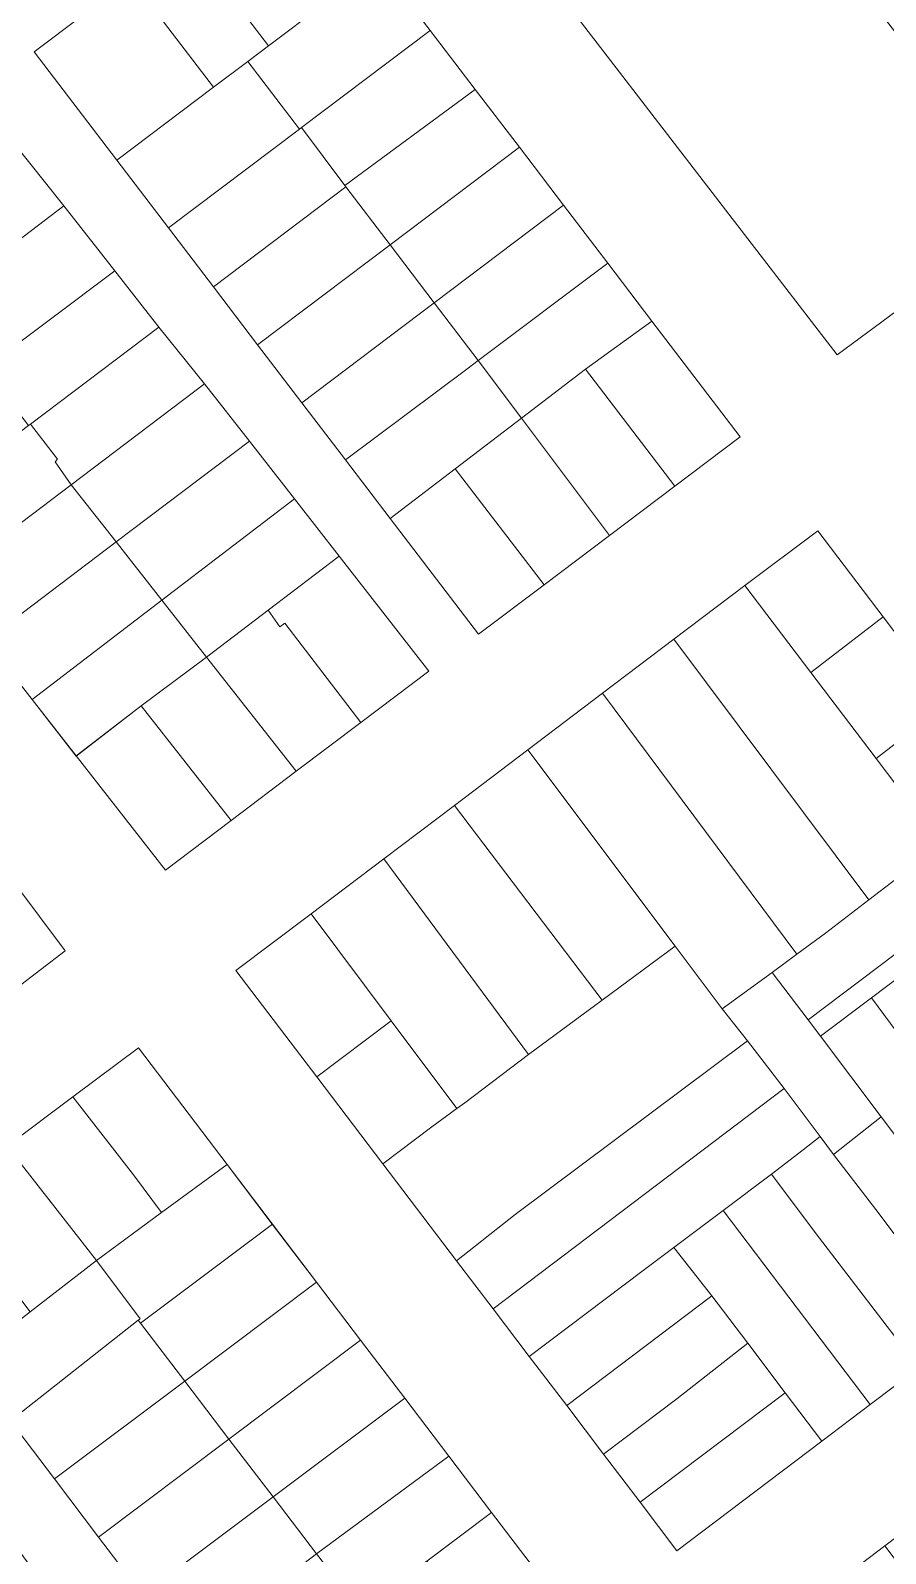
# Model space of a CAD drawing. Header units: metres. Extents: x 3873 to 16340, y -5213 to 3289.
# Drawn here: x 4585.8 to 4726.7, y 1346.9 to 1597.6 of the extents above; entities that cross this region are included whole.
import ezdxf

# ---------------------------------------------------------------- set-up
doc = ezdxf.new("R2010")
doc.units = ezdxf.units.M
doc.layers.add('CONTEXTO-MANZANAS', color=8, linetype='Continuous', lineweight=0, plot=False)
doc.layers.add('CONTEXTO-PARCELAS', color=9, linetype='Continuous', lineweight=0, plot=False)

msp = doc.modelspace()

# ---------------------------------------------------------------- linework, layer by layer
at = {"layer": 'CONTEXTO-MANZANAS'}
for points in [[(4677.66, 1663.1), (4709.81, 1686.91), (4719.32, 1694.23), (4741.51, 1711.31), (4759.81, 1687.54), (4767.13, 1678.03), (4774.45, 1668.52), (4781.77, 1659.01), (4789.08, 1649.5), (4796.4, 1639.99), (4814.7, 1616.22), (4792.51, 1599.14), (4783.01, 1591.82), (4750.88, 1568.01), (4718.72, 1544.23), (4645.5, 1639.32), (4677.66, 1663.1)], [(4643.16, 1608.79), (4651.66, 1597.63), (4659.07, 1587.95), (4666.35, 1578.41), (4673.63, 1568.88), (4680.91, 1559.32), (4688.19, 1549.79), (4702.75, 1530.73), (4691.97, 1522.6), (4681.19, 1514.48), (4670.41, 1506.35), (4659.63, 1498.23), (4645.07, 1517.29), (4637.69, 1526.95), (4630.5, 1536.35), (4623.22, 1545.91), (4615.94, 1555.45), (4608.53, 1565.13), (4600.03, 1576.29), (4586.41, 1594.13), (4602.35, 1606.13)], [(4576.82, 1586.88), (4591.28, 1568.79), (4599.69, 1558.07), (4606.97, 1548.79), (4614.5, 1539.45), (4621.88, 1530.01), (4629.28, 1520.54), (4636.66, 1511.1), (4651.44, 1492.16), (4640.25, 1483.73), (4629.6, 1475.7), (4618.85, 1467.57), (4608.07, 1459.41), (4593.35, 1478.2), (4586.07, 1487.51), (4578.44, 1497.23)], [(4732.16, 1377.45), (4724.16, 1371.41), (4716.19, 1365.38), (4692.32, 1347.35), (4686.25, 1355.32), (4680.19, 1363.26), (4674.16, 1371.23), (4667.97, 1379.32), (4662.03, 1387.16), (4656, 1395.1), (4643.88, 1411.04), (4632.99, 1425.35), (4619.66, 1442.85), (4632.03, 1452.2), (4644.03, 1461.26), (4655.66, 1470.07), (4667.75, 1479.23), (4680.07, 1488.54), (4691.82, 1497.45), (4703.5, 1506.29), (4715.53, 1515.26)], [(4715.53, 1515.26), (4726.28, 1501.08), (4737.02, 1486.92)], [(4574.53, 1468.7), (4591.53, 1446.13), (4583.53, 1439.98)], [(4522.91, 1338.76), (4508.12, 1358.63), (4518.91, 1366.76), (4529.7, 1374.88), (4540.5, 1382.95), (4551.32, 1391.04), (4560.35, 1397.79), (4571.16, 1405.88), (4581.97, 1413.98), (4592.78, 1422.07), (4603.6, 1430.16), (4618.21, 1410.91), (4625.65, 1401.13), (4632.94, 1391.57), (4640.19, 1382.04), (4647.47, 1372.48), (4654.75, 1362.91), (4661.78, 1353.66), (4675.91, 1335.1)], [(4705.03, 1331.88), (4717.81, 1341.53), (4726.58, 1348.16), (4736.95, 1356)]]:
    msp.add_lwpolyline(points, dxfattribs=at)
at = {"layer": 'CONTEXTO-PARCELAS'}
for points in [[(4718.72, 1544.23), (4645.5, 1639.32), (4677.66, 1663.1), (4750.88, 1568.01), (4718.72, 1544.23)], [(4718.72, 1544.23), (4645.5, 1639.32), (4677.66, 1663.1), (4750.88, 1568.01), (4718.72, 1544.23)], [(4625.03, 1595.13), (4611.41, 1612.98), (4620.47, 1619.79), (4634.1, 1601.95), (4625.03, 1595.13)], [(4625.03, 1595.13), (4611.41, 1612.98), (4620.47, 1619.79), (4634.1, 1601.95), (4625.03, 1595.13)], [(4615.97, 1588.29), (4602.35, 1606.13), (4611.41, 1612.98), (4625.03, 1595.13), (4621.6, 1592.54), (4615.97, 1588.29)], [(4615.97, 1588.29), (4602.35, 1606.13), (4611.41, 1612.98), (4625.03, 1595.13), (4621.6, 1592.54), (4615.97, 1588.29)], [(4621.6, 1592.54), (4625.03, 1595.13), (4634.1, 1601.95), (4643.16, 1608.79), (4651.66, 1597.63), (4630.44, 1581.66), (4630.1, 1581.41), (4621.6, 1592.54)], [(4621.6, 1592.54), (4625.03, 1595.13), (4634.1, 1601.95), (4643.16, 1608.79), (4651.66, 1597.63), (4630.44, 1581.66), (4630.1, 1581.41), (4621.6, 1592.54)], [(4586.41, 1594.13), (4602.35, 1606.13), (4615.97, 1588.29), (4600.03, 1576.29), (4586.41, 1594.13)], [(4586.41, 1594.13), (4602.35, 1606.13), (4615.97, 1588.29), (4600.03, 1576.29), (4586.41, 1594.13)], [(4586.41, 1594.13), (4602.35, 1606.13), (4615.97, 1588.29), (4600.03, 1576.29), (4586.41, 1594.13)], [(4637.6, 1572.13), (4630.44, 1581.66), (4651.66, 1597.63), (4659.07, 1587.95), (4637.6, 1572.13)], [(4637.6, 1572.13), (4630.44, 1581.66), (4651.66, 1597.63), (4659.07, 1587.95), (4637.6, 1572.13)], [(4637.6, 1572.13), (4630.44, 1581.66), (4651.66, 1597.63), (4659.07, 1587.95), (4637.6, 1572.13)], [(4615.97, 1588.29), (4621.6, 1592.54), (4630.1, 1581.41), (4608.53, 1565.13), (4600.03, 1576.29), (4615.97, 1588.29)], [(4615.97, 1588.29), (4621.6, 1592.54), (4630.1, 1581.41), (4608.53, 1565.13), (4600.03, 1576.29), (4615.97, 1588.29)], [(4637.78, 1571.91), (4637.6, 1572.13), (4659.07, 1587.95), (4666.35, 1578.41), (4645.07, 1562.35), (4637.78, 1571.91)], [(4637.78, 1571.91), (4637.6, 1572.13), (4659.07, 1587.95), (4666.35, 1578.41), (4645.07, 1562.35), (4637.78, 1571.91)], [(4637.78, 1571.91), (4637.6, 1572.13), (4659.07, 1587.95), (4666.35, 1578.41), (4645.07, 1562.35), (4637.78, 1571.91)], [(4566.03, 1578.76), (4576.82, 1586.88), (4591.28, 1568.79), (4580.35, 1560.51), (4566.03, 1578.76)], [(4566.03, 1578.76), (4576.82, 1586.88), (4591.28, 1568.79), (4580.35, 1560.51), (4566.03, 1578.76)], [(4615.94, 1555.45), (4608.53, 1565.13), (4630.1, 1581.41), (4630.44, 1581.66), (4637.6, 1572.13), (4637.78, 1571.91), (4615.94, 1555.45)], [(4615.94, 1555.45), (4608.53, 1565.13), (4630.1, 1581.41), (4630.44, 1581.66), (4637.6, 1572.13), (4637.78, 1571.91), (4615.94, 1555.45)], [(4645.07, 1562.35), (4666.35, 1578.41), (4673.63, 1568.88), (4652.32, 1552.82), (4645.07, 1562.35)], [(4645.07, 1562.35), (4666.35, 1578.41), (4673.63, 1568.88), (4652.32, 1552.82), (4645.07, 1562.35)], [(4615.94, 1555.45), (4637.78, 1571.91), (4645.07, 1562.35), (4623.22, 1545.91), (4615.94, 1555.45)], [(4615.94, 1555.45), (4637.78, 1571.91), (4645.07, 1562.35), (4623.22, 1545.91), (4615.94, 1555.45)], [(4569.97, 1552.63), (4573.25, 1555.13), (4580.35, 1560.51), (4591.28, 1568.79), (4599.69, 1558.07), (4578.22, 1542.01), (4569.97, 1552.63)], [(4569.97, 1552.63), (4573.25, 1555.13), (4580.35, 1560.51), (4591.28, 1568.79), (4599.69, 1558.07), (4578.22, 1542.01), (4569.97, 1552.63)], [(4569.97, 1552.63), (4573.25, 1555.13), (4580.35, 1560.51), (4591.28, 1568.79), (4599.69, 1558.07), (4578.22, 1542.01), (4569.97, 1552.63)], [(4659.57, 1543.32), (4652.32, 1552.82), (4673.63, 1568.88), (4680.91, 1559.32), (4659.57, 1543.32)], [(4659.57, 1543.32), (4652.32, 1552.82), (4673.63, 1568.88), (4680.91, 1559.32), (4659.57, 1543.32)], [(4659.57, 1543.32), (4652.32, 1552.82), (4673.63, 1568.88), (4680.91, 1559.32), (4659.57, 1543.32)], [(4623.22, 1545.91), (4645.07, 1562.35), (4652.32, 1552.82), (4630.5, 1536.35), (4623.22, 1545.91)], [(4623.22, 1545.91), (4645.07, 1562.35), (4652.32, 1552.82), (4630.5, 1536.35), (4623.22, 1545.91)], [(4623.22, 1545.91), (4645.07, 1562.35), (4652.32, 1552.82), (4630.5, 1536.35), (4623.22, 1545.91)], [(4578.22, 1542.01), (4599.69, 1558.07), (4606.97, 1548.79), (4585.82, 1532.82), (4585.5, 1532.6), (4578.22, 1542.01)], [(4578.22, 1542.01), (4599.69, 1558.07), (4606.97, 1548.79), (4585.82, 1532.82), (4585.5, 1532.6), (4578.22, 1542.01)], [(4666.69, 1533.82), (4659.57, 1543.32), (4680.91, 1559.32), (4688.19, 1549.79), (4677.25, 1541.88), (4666.69, 1533.82)], [(4666.69, 1533.82), (4659.57, 1543.32), (4680.91, 1559.32), (4688.19, 1549.79), (4677.25, 1541.88), (4666.69, 1533.82)], [(4666.69, 1533.82), (4659.57, 1543.32), (4680.91, 1559.32), (4688.19, 1549.79), (4677.25, 1541.88), (4666.69, 1533.82)], [(4630.5, 1536.35), (4652.32, 1552.82), (4659.57, 1543.32), (4657.69, 1541.91), (4637.69, 1526.95), (4630.5, 1536.35)], [(4630.5, 1536.35), (4652.32, 1552.82), (4659.57, 1543.32), (4657.69, 1541.91), (4637.69, 1526.95), (4630.5, 1536.35)], [(4677.25, 1541.88), (4688.19, 1549.79), (4702.75, 1530.73), (4691.97, 1522.6), (4677.25, 1541.88)], [(4677.25, 1541.88), (4688.19, 1549.79), (4702.75, 1530.73), (4691.97, 1522.6), (4677.25, 1541.88)], [(4677.25, 1541.88), (4688.19, 1549.79), (4702.75, 1530.73), (4691.97, 1522.6), (4677.25, 1541.88)], [(4585.82, 1532.82), (4606.97, 1548.79), (4614.5, 1539.45), (4592.5, 1522.85), (4589.85, 1526.6), (4590.25, 1527.07), (4585.82, 1532.82)], [(4585.82, 1532.82), (4606.97, 1548.79), (4614.5, 1539.45), (4592.5, 1522.85), (4589.85, 1526.6), (4590.25, 1527.07), (4585.82, 1532.82)], [(4645.07, 1517.29), (4637.69, 1526.95), (4657.69, 1541.91), (4659.57, 1543.32), (4666.69, 1533.82), (4655.78, 1525.48), (4645.07, 1517.29)], [(4645.07, 1517.29), (4637.69, 1526.95), (4657.69, 1541.91), (4659.57, 1543.32), (4666.69, 1533.82), (4655.78, 1525.48), (4645.07, 1517.29)], [(4645.07, 1517.29), (4637.69, 1526.95), (4657.69, 1541.91), (4659.57, 1543.32), (4666.69, 1533.82), (4655.78, 1525.48), (4645.07, 1517.29)], [(4666.69, 1533.82), (4677.25, 1541.88), (4691.97, 1522.6), (4681.19, 1514.48), (4666.69, 1533.82)], [(4666.69, 1533.82), (4677.25, 1541.88), (4691.97, 1522.6), (4681.19, 1514.48), (4666.69, 1533.82)], [(4666.69, 1533.82), (4677.25, 1541.88), (4691.97, 1522.6), (4681.19, 1514.48), (4666.69, 1533.82)], [(4592.5, 1522.85), (4614.5, 1539.45), (4621.88, 1530.01), (4599.91, 1513.45), (4592.5, 1522.85)], [(4592.5, 1522.85), (4614.5, 1539.45), (4621.88, 1530.01), (4599.91, 1513.45), (4592.5, 1522.85)], [(4592.5, 1522.85), (4614.5, 1539.45), (4621.88, 1530.01), (4599.91, 1513.45), (4592.5, 1522.85)], [(4585.5, 1532.6), (4585.82, 1532.82), (4590.25, 1527.07), (4589.85, 1526.6), (4592.5, 1522.85), (4571.07, 1506.66), (4563.66, 1516.1), (4585.5, 1532.6)], [(4585.5, 1532.6), (4585.82, 1532.82), (4590.25, 1527.07), (4589.85, 1526.6), (4592.5, 1522.85), (4571.07, 1506.66), (4563.66, 1516.1), (4585.5, 1532.6)], [(4655.78, 1525.48), (4666.69, 1533.82), (4681.19, 1514.48), (4670.41, 1506.35), (4655.78, 1525.48)], [(4655.78, 1525.48), (4666.69, 1533.82), (4681.19, 1514.48), (4670.41, 1506.35), (4655.78, 1525.48)], [(4607.44, 1503.85), (4599.91, 1513.45), (4621.88, 1530.01), (4629.28, 1520.54), (4607.44, 1503.85)], [(4607.44, 1503.85), (4599.91, 1513.45), (4621.88, 1530.01), (4629.28, 1520.54), (4607.44, 1503.85)], [(4607.44, 1503.85), (4599.91, 1513.45), (4621.88, 1530.01), (4629.28, 1520.54), (4607.44, 1503.85)], [(4659.63, 1498.23), (4645.07, 1517.29), (4655.78, 1525.48), (4670.41, 1506.35), (4659.63, 1498.23)], [(4659.63, 1498.23), (4645.07, 1517.29), (4655.78, 1525.48), (4670.41, 1506.35), (4659.63, 1498.23)], [(4659.63, 1498.23), (4645.07, 1517.29), (4655.78, 1525.48), (4670.41, 1506.35), (4659.63, 1498.23)], [(4578.44, 1497.23), (4571.07, 1506.66), (4592.5, 1522.85), (4599.91, 1513.45), (4578.44, 1497.23)], [(4578.44, 1497.23), (4571.07, 1506.66), (4592.5, 1522.85), (4599.91, 1513.45), (4578.44, 1497.23)], [(4614.82, 1494.48), (4607.44, 1503.85), (4629.28, 1520.54), (4636.66, 1511.1), (4624.97, 1502.23), (4614.82, 1494.48)], [(4614.82, 1494.48), (4607.44, 1503.85), (4629.28, 1520.54), (4636.66, 1511.1), (4624.97, 1502.23), (4614.82, 1494.48)], [(4715.53, 1515.26), (4726.28, 1501.08), (4714.37, 1491.95), (4703.5, 1506.29), (4715.53, 1515.26)], [(4715.53, 1515.26), (4726.28, 1501.08), (4714.37, 1491.95), (4703.5, 1506.29), (4715.53, 1515.26)], [(4578.44, 1497.23), (4599.91, 1513.45), (4607.44, 1503.85), (4586.07, 1487.51), (4578.44, 1497.23)], [(4578.44, 1497.23), (4599.91, 1513.45), (4607.44, 1503.85), (4586.07, 1487.51), (4578.44, 1497.23)], [(4627.69, 1500.04), (4626.91, 1499.48), (4624.97, 1502.23), (4636.66, 1511.1), (4651.44, 1492.16), (4640.25, 1483.73), (4627.69, 1500.04)], [(4627.69, 1500.04), (4626.91, 1499.48), (4624.97, 1502.23), (4636.66, 1511.1), (4651.44, 1492.16), (4640.25, 1483.73), (4627.69, 1500.04)], [(4627.69, 1500.04), (4626.91, 1499.48), (4624.97, 1502.23), (4636.66, 1511.1), (4651.44, 1492.16), (4640.25, 1483.73), (4627.69, 1500.04)], [(4723.94, 1454.51), (4691.82, 1497.45), (4703.5, 1506.29), (4714.37, 1491.95), (4725.11, 1477.79), (4735.85, 1463.63), (4723.94, 1454.51)], [(4723.94, 1454.51), (4691.82, 1497.45), (4703.5, 1506.29), (4714.37, 1491.95), (4725.11, 1477.79), (4735.85, 1463.63), (4723.94, 1454.51)], [(4586.07, 1487.51), (4607.44, 1503.85), (4614.82, 1494.47), (4604.04, 1486.44), (4593.35, 1478.19), (4586.07, 1487.51)], [(4586.07, 1487.51), (4607.44, 1503.85), (4614.82, 1494.47), (4604.04, 1486.44), (4593.35, 1478.19), (4586.07, 1487.51)], [(4629.6, 1475.7), (4614.82, 1494.48), (4624.97, 1502.23), (4626.91, 1499.48), (4627.69, 1500.04), (4640.25, 1483.73), (4629.6, 1475.7)], [(4629.6, 1475.7), (4614.82, 1494.48), (4624.97, 1502.23), (4626.91, 1499.48), (4627.69, 1500.04), (4640.25, 1483.73), (4629.6, 1475.7)], [(4629.6, 1475.7), (4614.82, 1494.48), (4624.97, 1502.23), (4626.91, 1499.48), (4627.69, 1500.04), (4640.25, 1483.73), (4629.6, 1475.7)], [(4714.37, 1491.95), (4726.28, 1501.08), (4737.02, 1486.92), (4725.11, 1477.79), (4714.37, 1491.95)], [(4714.37, 1491.95), (4726.28, 1501.08), (4737.02, 1486.92), (4725.11, 1477.79), (4714.37, 1491.95)], [(4680.07, 1488.54), (4691.82, 1497.45), (4723.94, 1454.51), (4716.81, 1449.04), (4712.06, 1445.54), (4680.07, 1488.54)], [(4680.07, 1488.54), (4691.82, 1497.45), (4723.94, 1454.51), (4716.81, 1449.04), (4712.06, 1445.54), (4680.07, 1488.54)], [(4618.85, 1467.57), (4604.03, 1486.45), (4614.82, 1494.48), (4629.6, 1475.7), (4618.85, 1467.57)], [(4618.85, 1467.57), (4604.03, 1486.45), (4614.82, 1494.48), (4629.6, 1475.7), (4618.85, 1467.57)], [(4692.03, 1446.91), (4667.75, 1479.23), (4680.07, 1488.54), (4712.06, 1445.54), (4708, 1442.57), (4699.78, 1436.54), (4692.03, 1446.91)], [(4692.03, 1446.91), (4667.75, 1479.23), (4680.07, 1488.54), (4712.06, 1445.54), (4708, 1442.57), (4699.78, 1436.54), (4692.03, 1446.91)], [(4608.07, 1459.41), (4593.35, 1478.2), (4604.03, 1486.45), (4618.85, 1467.57), (4608.07, 1459.41)], [(4608.07, 1459.41), (4593.35, 1478.2), (4604.03, 1486.45), (4618.85, 1467.57), (4608.07, 1459.41)], [(4735.85, 1463.63), (4725.11, 1477.79), (4737.02, 1486.92), (4747.75, 1472.76), (4735.85, 1463.63)], [(4735.85, 1463.63), (4725.11, 1477.79), (4737.02, 1486.92), (4747.75, 1472.76), (4735.85, 1463.63)], [(4655.66, 1470.07), (4667.75, 1479.23), (4692.03, 1446.91), (4679.97, 1438.01), (4655.66, 1470.07)], [(4655.66, 1470.07), (4667.75, 1479.23), (4692.03, 1446.91), (4679.97, 1438.01), (4655.66, 1470.07)], [(4708, 1442.57), (4712.06, 1445.54), (4716.81, 1449.04), (4723.94, 1454.51), (4735.85, 1463.63), (4747.75, 1472.76), (4754.04, 1464.99), (4713.94, 1434.73), (4708, 1442.57)], [(4708, 1442.57), (4712.06, 1445.54), (4716.81, 1449.04), (4723.94, 1454.51), (4735.85, 1463.63), (4747.75, 1472.76), (4754.04, 1464.99), (4713.94, 1434.73), (4708, 1442.57)], [(4667.85, 1429.04), (4644.03, 1461.26), (4655.66, 1470.07), (4679.97, 1438.01), (4667.85, 1429.04)], [(4667.85, 1429.04), (4644.03, 1461.26), (4655.66, 1470.07), (4679.97, 1438.01), (4667.85, 1429.04)], [(4566.44, 1462.48), (4574.53, 1468.7), (4591.53, 1446.13), (4583.53, 1439.98), (4566.44, 1462.48)], [(4566.44, 1462.48), (4574.53, 1468.7), (4591.53, 1446.13), (4583.53, 1439.98), (4566.44, 1462.48)], [(4566.44, 1462.48), (4574.53, 1468.7), (4591.53, 1446.13), (4583.53, 1439.98), (4566.44, 1462.48)], [(4744.14, 1453.48), (4732, 1444.16), (4724.38, 1438.38), (4715.97, 1432.04), (4713.94, 1434.73), (4754.04, 1464.99), (4756.17, 1462.43), (4744.14, 1453.48)], [(4744.14, 1453.48), (4732, 1444.16), (4724.38, 1438.38), (4715.97, 1432.04), (4713.94, 1434.73), (4754.04, 1464.99), (4756.17, 1462.43), (4744.14, 1453.48)], [(4632.03, 1452.2), (4644.03, 1461.26), (4667.85, 1429.04), (4657.38, 1421.1), (4656.07, 1420.16), (4645.24, 1434.6), (4632.03, 1452.2)], [(4632.03, 1452.2), (4644.03, 1461.26), (4667.85, 1429.04), (4657.38, 1421.1), (4656.07, 1420.16), (4645.24, 1434.6), (4632.03, 1452.2)], [(4619.66, 1442.85), (4632.03, 1452.2), (4645.24, 1434.6), (4632.99, 1425.35), (4619.66, 1442.85)], [(4619.66, 1442.85), (4632.03, 1452.2), (4645.24, 1434.6), (4632.99, 1425.35), (4619.66, 1442.85)], [(4643.88, 1411.04), (4651.91, 1417.13), (4656.07, 1420.16), (4657.38, 1421.1), (4667.85, 1429.04), (4679.97, 1438.01), (4692.03, 1446.91), (4699.78, 1436.54), (4703.91, 1431.29), (4665.66, 1402.7), (4656, 1395.1), (4643.88, 1411.04)], [(4643.88, 1411.04), (4651.91, 1417.13), (4656.07, 1420.16), (4657.38, 1421.1), (4667.85, 1429.04), (4679.97, 1438.01), (4692.03, 1446.91), (4699.78, 1436.54), (4703.91, 1431.29), (4665.66, 1402.7), (4656, 1395.1), (4643.88, 1411.04)], [(4703.91, 1431.29), (4699.78, 1436.54), (4708, 1442.57), (4713.94, 1434.73), (4715.97, 1432.04), (4725.97, 1418.76), (4718.13, 1412.6), (4715.91, 1415.57), (4709.97, 1423.45), (4703.91, 1431.29)], [(4703.91, 1431.29), (4699.78, 1436.54), (4708, 1442.57), (4713.94, 1434.73), (4715.97, 1432.04), (4725.97, 1418.76), (4718.13, 1412.6), (4715.91, 1415.57), (4709.97, 1423.45), (4703.91, 1431.29)], [(4756.1, 1395.51), (4724.38, 1438.38), (4732, 1444.16), (4764.06, 1401.54), (4756.1, 1395.51)], [(4756.1, 1395.51), (4724.38, 1438.38), (4732, 1444.16), (4764.06, 1401.54), (4756.1, 1395.51)], [(4715.97, 1432.04), (4724.38, 1438.38), (4756.1, 1395.51), (4748.1, 1389.48), (4725.97, 1418.76), (4715.97, 1432.04)], [(4715.97, 1432.04), (4724.38, 1438.38), (4756.1, 1395.51), (4748.1, 1389.48), (4725.97, 1418.76), (4715.97, 1432.04)], [(4632.99, 1425.35), (4645.24, 1434.6), (4656.07, 1420.16), (4651.91, 1417.13), (4643.88, 1411.04), (4632.99, 1425.35)], [(4632.99, 1425.35), (4645.24, 1434.6), (4656.07, 1420.16), (4651.91, 1417.13), (4643.88, 1411.04), (4632.99, 1425.35)], [(4592.78, 1422.07), (4603.6, 1430.16), (4618.22, 1410.91), (4607.41, 1403.01), (4602.78, 1409.23), (4592.78, 1422.07)], [(4592.78, 1422.07), (4603.6, 1430.16), (4618.22, 1410.91), (4607.41, 1403.01), (4602.78, 1409.23), (4592.78, 1422.07)], [(4592.78, 1422.07), (4603.6, 1430.16), (4618.22, 1410.91), (4607.41, 1403.01), (4602.78, 1409.23), (4592.78, 1422.07)], [(4656, 1395.1), (4665.66, 1402.7), (4703.91, 1431.29), (4709.97, 1423.45), (4662.03, 1387.16), (4656, 1395.1)], [(4656, 1395.1), (4665.66, 1402.7), (4703.91, 1431.29), (4709.97, 1423.45), (4662.03, 1387.16), (4656, 1395.1)], [(4581.97, 1413.98), (4592.78, 1422.07), (4602.78, 1409.23), (4607.41, 1403.01), (4596.66, 1395.13), (4581.97, 1413.98)], [(4581.97, 1413.98), (4592.78, 1422.07), (4602.78, 1409.23), (4607.41, 1403.01), (4596.66, 1395.13), (4581.97, 1413.98)], [(4707.91, 1409.35), (4699.94, 1403.38), (4691.78, 1397.29), (4686.72, 1393.51), (4667.97, 1379.32), (4662.03, 1387.16), (4709.97, 1423.45), (4715.91, 1415.57), (4713.13, 1413.35), (4707.91, 1409.35)], [(4707.91, 1409.35), (4699.94, 1403.38), (4691.78, 1397.29), (4686.72, 1393.51), (4667.97, 1379.32), (4662.03, 1387.16), (4709.97, 1423.45), (4715.91, 1415.57), (4713.13, 1413.35), (4707.91, 1409.35)], [(4740.13, 1383.48), (4725.06, 1403.54), (4718.13, 1412.6), (4725.97, 1418.76), (4748.1, 1389.48), (4740.13, 1383.48)], [(4740.13, 1383.48), (4725.06, 1403.54), (4718.13, 1412.6), (4725.97, 1418.76), (4748.1, 1389.48), (4740.13, 1383.48)], [(4707.91, 1409.35), (4713.13, 1413.35), (4715.91, 1415.57), (4718.13, 1412.6), (4725.06, 1403.54), (4740.13, 1383.48), (4732.16, 1377.45), (4715.1, 1399.76), (4707.91, 1409.35)], [(4707.91, 1409.35), (4713.13, 1413.35), (4715.91, 1415.57), (4718.13, 1412.6), (4725.06, 1403.54), (4740.13, 1383.48), (4732.16, 1377.45), (4715.1, 1399.76), (4707.91, 1409.35)], [(4585.78, 1386.7), (4571.16, 1405.88), (4581.97, 1413.98), (4596.66, 1395.13), (4585.78, 1386.7)], [(4585.78, 1386.7), (4571.16, 1405.88), (4581.97, 1413.98), (4596.66, 1395.13), (4585.78, 1386.7)], [(4585.78, 1386.7), (4571.16, 1405.88), (4581.97, 1413.98), (4596.66, 1395.13), (4585.78, 1386.7)], [(4603.94, 1384.79), (4603.53, 1385.29), (4603.88, 1385.54), (4596.66, 1395.13), (4607.41, 1403.01), (4618.22, 1410.91), (4625.66, 1401.13), (4603.94, 1384.79)], [(4603.94, 1384.79), (4603.53, 1385.29), (4603.88, 1385.54), (4596.66, 1395.13), (4607.41, 1403.01), (4618.22, 1410.91), (4625.66, 1401.13), (4603.94, 1384.79)], [(4715.1, 1399.76), (4732.16, 1377.45), (4724.16, 1371.41), (4699.94, 1403.38), (4707.91, 1409.35), (4715.1, 1399.76)], [(4715.1, 1399.76), (4732.16, 1377.45), (4724.16, 1371.41), (4699.94, 1403.38), (4707.91, 1409.35), (4715.1, 1399.76)], [(4691.78, 1397.29), (4699.94, 1403.38), (4724.16, 1371.41), (4716.19, 1365.38), (4710.16, 1373.35), (4704, 1381.51), (4698.06, 1389.29), (4691.78, 1397.29)], [(4691.78, 1397.29), (4699.94, 1403.38), (4724.16, 1371.41), (4716.19, 1365.38), (4710.16, 1373.35), (4704, 1381.51), (4698.06, 1389.29), (4691.78, 1397.29)], [(4603.94, 1384.79), (4625.66, 1401.13), (4632.94, 1391.57), (4611.22, 1375.26), (4603.94, 1384.79)], [(4603.94, 1384.79), (4625.66, 1401.13), (4632.94, 1391.57), (4611.22, 1375.26), (4603.94, 1384.79)], [(4667.97, 1379.32), (4686.72, 1393.51), (4691.78, 1397.29), (4698.06, 1389.29), (4674.16, 1371.23), (4667.97, 1379.32)], [(4667.97, 1379.32), (4686.72, 1393.51), (4691.78, 1397.29), (4698.06, 1389.29), (4674.16, 1371.23), (4667.97, 1379.32)], [(4603.88, 1385.54), (4603.53, 1385.29), (4582.5, 1368.73), (4575.13, 1378.41), (4585.78, 1386.7), (4596.66, 1395.13), (4603.88, 1385.54)], [(4603.88, 1385.54), (4603.53, 1385.29), (4582.5, 1368.73), (4575.13, 1378.41), (4585.78, 1386.7), (4596.66, 1395.13), (4603.88, 1385.54)], [(4603.88, 1385.54), (4603.53, 1385.29), (4582.5, 1368.73), (4575.13, 1378.41), (4585.78, 1386.7), (4596.66, 1395.13), (4603.88, 1385.54)], [(4618.5, 1365.73), (4611.22, 1375.26), (4632.94, 1391.57), (4640.19, 1382.04), (4618.5, 1365.73)], [(4618.5, 1365.73), (4611.22, 1375.26), (4632.94, 1391.57), (4640.19, 1382.04), (4618.5, 1365.73)], [(4618.5, 1365.73), (4611.22, 1375.26), (4632.94, 1391.57), (4640.19, 1382.04), (4618.5, 1365.73)], [(4680.19, 1363.26), (4674.16, 1371.23), (4698.06, 1389.29), (4704, 1381.51), (4692.28, 1372.38), (4680.19, 1363.26)], [(4680.19, 1363.26), (4674.16, 1371.23), (4698.06, 1389.29), (4704, 1381.51), (4692.28, 1372.38), (4680.19, 1363.26)], [(4603.53, 1385.29), (4603.94, 1384.79), (4611.22, 1375.26), (4589.75, 1359.16), (4582.5, 1368.73), (4603.53, 1385.29)], [(4603.53, 1385.29), (4603.94, 1384.79), (4611.22, 1375.26), (4589.75, 1359.16), (4582.5, 1368.73), (4603.53, 1385.29)], [(4603.53, 1385.29), (4603.94, 1384.79), (4611.22, 1375.26), (4589.75, 1359.16), (4582.5, 1368.73), (4603.53, 1385.29)], [(4618.5, 1365.73), (4640.19, 1382.04), (4647.47, 1372.48), (4625.78, 1356.2), (4618.5, 1365.73)], [(4618.5, 1365.73), (4640.19, 1382.04), (4647.47, 1372.48), (4625.78, 1356.2), (4618.5, 1365.73)], [(4680.19, 1363.26), (4692.28, 1372.38), (4704, 1381.51), (4710.16, 1373.35), (4686.25, 1355.32), (4680.19, 1363.26)], [(4680.19, 1363.26), (4692.28, 1372.38), (4704, 1381.51), (4710.16, 1373.35), (4686.25, 1355.32), (4680.19, 1363.26)], [(4632.94, 1302.38), (4622.88, 1294.73), (4609, 1313.6), (4601.85, 1323.23), (4594.69, 1332.85), (4587.5, 1342.48), (4580.31, 1352.08), (4573.16, 1361.7), (4566, 1371.32), (4575.13, 1378.41), (4582.5, 1368.73), (4589.75, 1359.16), (4597.03, 1349.6), (4604.28, 1340.07), (4611.57, 1330.51), (4618.82, 1320.95), (4632.94, 1302.38)], [(4632.94, 1302.38), (4622.88, 1294.73), (4609, 1313.6), (4601.85, 1323.23), (4594.69, 1332.85), (4587.5, 1342.48), (4580.31, 1352.08), (4573.16, 1361.7), (4566, 1371.32), (4575.13, 1378.41), (4582.5, 1368.73), (4589.75, 1359.16), (4597.03, 1349.6), (4604.28, 1340.07), (4611.57, 1330.51), (4618.82, 1320.95), (4632.94, 1302.38)], [(4597.03, 1349.6), (4589.75, 1359.16), (4611.22, 1375.26), (4618.5, 1365.73), (4597.03, 1349.6)], [(4597.03, 1349.6), (4589.75, 1359.16), (4611.22, 1375.26), (4618.5, 1365.73), (4597.03, 1349.6)], [(4597.03, 1349.6), (4589.75, 1359.16), (4611.22, 1375.26), (4618.5, 1365.73), (4597.03, 1349.6)], [(4625.78, 1356.2), (4647.47, 1372.48), (4654.75, 1362.91), (4632.94, 1346.85), (4625.78, 1356.2)], [(4625.78, 1356.2), (4647.47, 1372.48), (4654.75, 1362.91), (4632.94, 1346.85), (4625.78, 1356.2)], [(4686.25, 1355.32), (4710.16, 1373.35), (4716.19, 1365.38), (4692.32, 1347.35), (4686.25, 1355.32)], [(4686.25, 1355.32), (4710.16, 1373.35), (4716.19, 1365.38), (4692.32, 1347.35), (4686.25, 1355.32)], [(4597.03, 1349.6), (4618.5, 1365.73), (4625.78, 1356.2), (4604.28, 1340.07), (4597.03, 1349.6)], [(4597.03, 1349.6), (4618.5, 1365.73), (4625.78, 1356.2), (4604.28, 1340.07), (4597.03, 1349.6)], [(4597.03, 1349.6), (4618.5, 1365.73), (4625.78, 1356.2), (4604.28, 1340.07), (4597.03, 1349.6)], [(4640.22, 1337.41), (4632.94, 1346.85), (4654.75, 1362.91), (4661.78, 1353.66), (4651.1, 1345.6), (4640.22, 1337.41)], [(4640.22, 1337.41), (4632.94, 1346.85), (4654.75, 1362.91), (4661.78, 1353.66), (4651.1, 1345.6), (4640.22, 1337.41)], [(4604.28, 1340.07), (4625.78, 1356.2), (4632.94, 1346.85), (4611.57, 1330.51), (4604.28, 1340.07)], [(4604.28, 1340.07), (4625.78, 1356.2), (4632.94, 1346.85), (4611.57, 1330.51), (4604.28, 1340.07)], [(4742.86, 1326.62), (4741.65, 1328.22), (4726.58, 1348.16), (4736.95, 1356), (4753.23, 1334.46), (4742.86, 1326.62)], [(4742.86, 1326.62), (4741.65, 1328.22), (4726.58, 1348.16), (4736.95, 1356), (4753.23, 1334.46), (4742.86, 1326.62)], [(4665.16, 1326.91), (4651.1, 1345.6), (4661.78, 1353.66), (4675.91, 1335.1), (4665.16, 1326.91)], [(4665.16, 1326.91), (4651.1, 1345.6), (4661.78, 1353.66), (4675.91, 1335.1), (4665.16, 1326.91)], [(4717.81, 1341.53), (4726.58, 1348.16), (4741.65, 1328.22), (4732.88, 1321.59), (4717.81, 1341.53)], [(4717.81, 1341.53), (4726.58, 1348.16), (4741.65, 1328.22), (4732.88, 1321.59), (4717.81, 1341.53)]]:
    msp.add_lwpolyline(points, dxfattribs=at)

doc.saveas('drawing.dxf')
